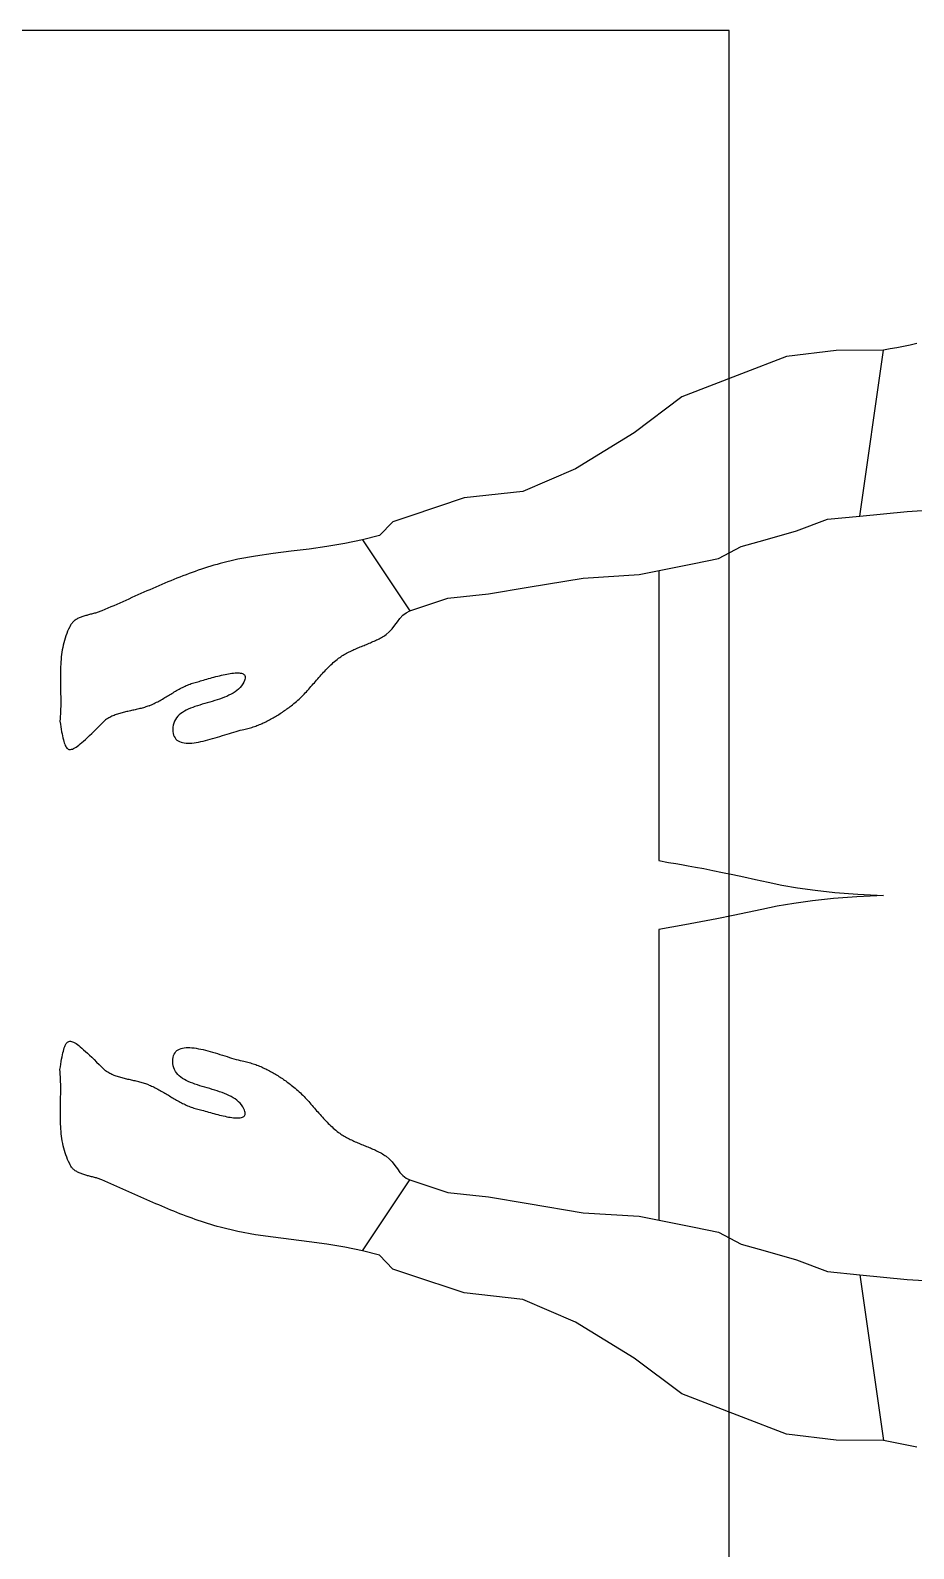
# Model space of a CAD drawing. Header units: millimetres. Extents: x -155 to 94595, y -3153 to 63413.
# Drawn here: x 82087 to 82476, y 29993 to 30662 of the extents above; entities that cross this region are included whole.
import ezdxf

# ---------------------------------------------------------------- set-up
doc = ezdxf.new("R2010")
doc.units = ezdxf.units.MM
doc.layers.add('int', color=185, linetype='Continuous')

msp = doc.modelspace()

# ---------------------------------------------------------------- linework, layer by layer
at = {"layer": 'int'}
for p, q in [((82394.865, 30661.983), (81644.865, 30661.983)), ((82394.865, 30661.983), (81644.865, 30661.983)), ((82394.865, 27761.983), (82394.865, 30661.983)), ((82394.865, 27761.983), (82394.865, 30661.983)), ((82442.146, 30520.799), (82420.155, 30518.201)), ((82463.013, 30521.019), (82442.146, 30520.799)), ((82452.562, 30447.867), (82463.013, 30521.019)), ((82465.961, 30521.552), (82463.013, 30521.019)), ((82468.908, 30522.106), (82465.961, 30521.552)), ((82471.851, 30522.681), (82468.908, 30522.106)), ((82474.792, 30523.275), (82471.851, 30522.681)), ((82477.732, 30523.886), (82474.792, 30523.275)), ((82420.155, 30518.201), (82400.311, 30510.569)), ((82400.311, 30510.569), (82374.048, 30500.468)), ((82374.048, 30500.468), (82353, 30484.632)), ((82353, 30484.632), (82327.159, 30468.768)), ((82327.159, 30468.768), (82303.818, 30458.765)), ((82278.069, 30455.888), (82254.007, 30447.867)), ((82303.818, 30458.765), (82278.069, 30455.888)), ((82254.007, 30447.867), (82246.605, 30445.4)), ((82424.572, 30441.363), (82438.246, 30446.436)), ((82438.246, 30446.436), (82452.562, 30447.867)), ((82452.562, 30447.867), (82473.376, 30449.949)), ((82473.376, 30449.949), (82494.601, 30451.311)), ((82246.605, 30445.4), (82240.693, 30439.314)), ((82410.761, 30437.417), (82424.572, 30441.363)), ((82209.623, 30433.322), (82201.715, 30432.356)), ((82217.509, 30434.399), (82209.623, 30433.322)), ((82225.346, 30435.72), (82217.509, 30434.399)), ((82233.106, 30437.417), (82225.346, 30435.72)), ((82240.693, 30439.314), (82233.106, 30437.417)), ((82233.106, 30437.417), (82254.007, 30406.066)), ((82390.226, 30429.13), (82400.168, 30434.39)), ((82400.168, 30434.39), (82410.761, 30437.417)), ((82167.626, 30426.178), (82166.244, 30425.764)), ((82169.013, 30426.579), (82167.626, 30426.178)), ((82170.404, 30426.967), (82169.013, 30426.579)), ((82178.129, 30428.807), (82170.404, 30426.967)), ((82185.941, 30430.23), (82178.129, 30428.807)), ((82193.812, 30431.369), (82185.941, 30430.23)), ((82201.715, 30432.356), (82193.812, 30431.369)), ((82355.251, 30422.135), (82379.41, 30426.967)), ((82379.41, 30426.967), (82390.226, 30429.13)), ((82149.954, 30419.929), (82148.616, 30419.385)), ((82151.294, 30420.465), (82149.954, 30419.929)), ((82152.637, 30420.994), (82151.294, 30420.465)), ((82153.983, 30421.515), (82152.637, 30420.994)), ((82155.331, 30422.027), (82153.983, 30421.515)), ((82156.683, 30422.531), (82155.331, 30422.027)), ((82158.038, 30423.025), (82156.683, 30422.531)), ((82159.396, 30423.509), (82158.038, 30423.025)), ((82160.758, 30423.983), (82159.396, 30423.509)), ((82162.124, 30424.446), (82160.758, 30423.983)), ((82163.493, 30424.897), (82162.124, 30424.446)), ((82164.867, 30425.337), (82163.493, 30424.897)), ((82166.244, 30425.764), (82164.867, 30425.337)), ((82306.258, 30416.516), (82330.556, 30420.566)), ((82330.556, 30420.566), (82355.251, 30422.135)), ((82363.865, 30423.857), (82363.865, 30295.976)), ((82134.015, 30413.082), (82132.694, 30412.493)), ((82135.337, 30413.671), (82134.015, 30413.082)), ((82136.659, 30414.258), (82135.337, 30413.671)), ((82137.982, 30414.843), (82136.659, 30414.258)), ((82139.306, 30415.425), (82137.982, 30414.843)), ((82140.631, 30416.004), (82139.306, 30415.425)), ((82141.958, 30416.579), (82140.631, 30416.004)), ((82143.286, 30417.151), (82141.958, 30416.579)), ((82144.616, 30417.717), (82143.286, 30417.151)), ((82145.947, 30418.279), (82144.616, 30417.717)), ((82147.281, 30418.835), (82145.947, 30418.279)), ((82148.616, 30419.385), (82147.281, 30418.835)), ((82270.879, 30411.69), (82288.736, 30413.596)), ((82288.736, 30413.596), (82306.258, 30416.516)), ((82118.153, 30406.066), (82117.776, 30405.911)), ((82119.479, 30406.637), (82118.153, 30406.066)), ((82120.803, 30407.212), (82119.479, 30406.637)), ((82122.126, 30407.79), (82120.803, 30407.212)), ((82123.449, 30408.372), (82122.126, 30407.79)), ((82124.771, 30408.956), (82123.449, 30408.372)), ((82126.092, 30409.543), (82124.771, 30408.956)), ((82127.413, 30410.131), (82126.092, 30409.543)), ((82128.733, 30410.721), (82127.413, 30410.131)), ((82130.053, 30411.311), (82128.733, 30410.721)), ((82131.374, 30411.902), (82130.053, 30411.311)), ((82132.694, 30412.493), (82131.374, 30411.902)), ((82252.36, 30405.274), (82254.007, 30406.066)), ((82254.007, 30406.066), (82270.879, 30411.69)), ((82104.212, 30399.394), (82104.045, 30399.012)), ((82104.398, 30399.756), (82104.212, 30399.394)), ((82104.604, 30400.099), (82104.398, 30399.756)), ((82104.828, 30400.424), (82104.604, 30400.099)), ((82105.069, 30400.731), (82104.828, 30400.424)), ((82105.327, 30401.021), (82105.069, 30400.731)), ((82105.601, 30401.295), (82105.327, 30401.021)), ((82105.89, 30401.554), (82105.601, 30401.295)), ((82106.193, 30401.799), (82105.89, 30401.554)), ((82106.51, 30402.029), (82106.193, 30401.799)), ((82106.84, 30402.247), (82106.51, 30402.029)), ((82107.181, 30402.452), (82106.84, 30402.247)), ((82107.534, 30402.645), (82107.181, 30402.452)), ((82107.898, 30402.828), (82107.534, 30402.645)), ((82108.271, 30403.001), (82107.898, 30402.828)), ((82108.653, 30403.164), (82108.271, 30403.001)), ((82109.044, 30403.319), (82108.653, 30403.164)), ((82109.441, 30403.466), (82109.044, 30403.319)), ((82109.846, 30403.606), (82109.441, 30403.466)), ((82110.256, 30403.739), (82109.846, 30403.606)), ((82110.672, 30403.867), (82110.256, 30403.739)), ((82111.092, 30403.99), (82110.672, 30403.867)), ((82111.515, 30404.109), (82111.092, 30403.99)), ((82111.942, 30404.225), (82111.515, 30404.109)), ((82112.37, 30404.338), (82111.942, 30404.225)), ((82112.8, 30404.449), (82112.37, 30404.338)), ((82113.23, 30404.559), (82112.8, 30404.449)), ((82113.66, 30404.669), (82113.23, 30404.559)), ((82114.089, 30404.779), (82113.66, 30404.669)), ((82114.516, 30404.89), (82114.089, 30404.779)), ((82114.94, 30405.003), (82114.516, 30404.89)), ((82115.362, 30405.119), (82114.94, 30405.003)), ((82115.779, 30405.238), (82115.362, 30405.119)), ((82116.191, 30405.361), (82115.779, 30405.238)), ((82116.598, 30405.489), (82116.191, 30405.361)), ((82116.998, 30405.623), (82116.598, 30405.489)), ((82117.391, 30405.763), (82116.998, 30405.623)), ((82117.776, 30405.911), (82117.391, 30405.763)), ((82246.255, 30398.182), (82247.416, 30399.709)), ((82247.416, 30399.709), (82248.54, 30401.274)), ((82248.54, 30401.274), (82249.694, 30402.785)), ((82249.694, 30402.785), (82250.945, 30404.15)), ((82250.945, 30404.15), (82252.36, 30405.274)), ((82101.684, 30393.072), (82101.408, 30392.05)), ((82101.99, 30394.086), (82101.684, 30393.072)), ((82102.33, 30395.09), (82101.99, 30394.086)), ((82102.703, 30396.085), (82102.33, 30395.09)), ((82103.113, 30397.071), (82102.703, 30396.085)), ((82103.559, 30398.047), (82103.113, 30397.071)), ((82104.045, 30399.012), (82103.559, 30398.047)), ((82237.746, 30392.507), (82238.295, 30392.754)), ((82238.295, 30392.754), (82238.84, 30393.007)), ((82238.84, 30393.007), (82239.383, 30393.265)), ((82239.383, 30393.265), (82239.921, 30393.53)), ((82239.921, 30393.53), (82240.456, 30393.802)), ((82240.456, 30393.802), (82240.986, 30394.081)), ((82240.986, 30394.081), (82241.511, 30394.369)), ((82241.511, 30394.369), (82242.031, 30394.666)), ((82242.031, 30394.666), (82242.545, 30394.972)), ((82242.545, 30394.972), (82243.054, 30395.288)), ((82243.054, 30395.288), (82243.556, 30395.616)), ((82243.556, 30395.616), (82244.991, 30396.787)), ((82244.991, 30396.787), (82246.255, 30398.182)), ((82100.441, 30386.831), (82100.319, 30385.767)), ((82100.585, 30387.888), (82100.441, 30386.831)), ((82100.752, 30388.939), (82100.585, 30387.888)), ((82100.944, 30389.983), (82100.752, 30388.939)), ((82101.162, 30391.021), (82100.944, 30389.983)), ((82101.408, 30392.05), (82101.162, 30391.021)), ((82223.632, 30385.861), (82224.13, 30386.192)), ((82224.13, 30386.192), (82224.635, 30386.511)), ((82224.635, 30386.511), (82225.146, 30386.82)), ((82225.146, 30386.82), (82225.662, 30387.12)), ((82225.662, 30387.12), (82226.184, 30387.41)), ((82226.184, 30387.41), (82226.712, 30387.692)), ((82226.712, 30387.692), (82227.243, 30387.966)), ((82227.243, 30387.966), (82227.779, 30388.233)), ((82227.779, 30388.233), (82228.319, 30388.493)), ((82228.319, 30388.493), (82228.863, 30388.747)), ((82228.863, 30388.747), (82229.409, 30388.996)), ((82229.409, 30388.996), (82229.959, 30389.24)), ((82229.959, 30389.24), (82230.511, 30389.48)), ((82230.511, 30389.48), (82231.065, 30389.717)), ((82231.065, 30389.717), (82231.621, 30389.95)), ((82231.621, 30389.95), (82232.178, 30390.181)), ((82232.178, 30390.181), (82232.736, 30390.411)), ((82232.736, 30390.411), (82233.295, 30390.64)), ((82233.295, 30390.64), (82233.854, 30390.868)), ((82233.854, 30390.868), (82234.413, 30391.096)), ((82234.413, 30391.096), (82234.972, 30391.326)), ((82234.972, 30391.326), (82235.53, 30391.556)), ((82235.53, 30391.556), (82236.087, 30391.789)), ((82236.087, 30391.789), (82236.642, 30392.025)), ((82236.642, 30392.025), (82237.195, 30392.264)), ((82237.195, 30392.264), (82237.746, 30392.507)), ((82099.958, 30379.288), (82099.945, 30378.196)), ((82099.982, 30380.378), (82099.958, 30379.288)), ((82100.019, 30381.464), (82099.982, 30380.378)), ((82100.069, 30382.547), (82100.019, 30381.464)), ((82100.135, 30383.625), (82100.069, 30382.547)), ((82100.218, 30384.699), (82100.135, 30383.625)), ((82100.319, 30385.767), (82100.218, 30384.699)), ((82215.997, 30378.991), (82216.515, 30379.547)), ((82216.515, 30379.547), (82217.038, 30380.098)), ((82217.038, 30380.098), (82217.566, 30380.642)), ((82217.566, 30380.642), (82218.101, 30381.18)), ((82218.101, 30381.18), (82218.641, 30381.71)), ((82218.641, 30381.71), (82219.189, 30382.233)), ((82219.189, 30382.233), (82219.745, 30382.746)), ((82219.745, 30382.746), (82220.308, 30383.251)), ((82220.308, 30383.251), (82220.881, 30383.746)), ((82220.881, 30383.746), (82221.462, 30384.23)), ((82221.462, 30384.23), (82222.054, 30384.704)), ((82222.054, 30384.704), (82222.656, 30385.165)), ((82222.656, 30385.165), (82223.14, 30385.52)), ((82223.14, 30385.52), (82223.632, 30385.861)), ((82099.945, 30378.196), (82099.942, 30377.101)), ((82099.942, 30377.101), (82099.946, 30376.004)), ((82099.946, 30376.004), (82099.956, 30374.905)), ((82099.956, 30374.905), (82099.971, 30373.805)), ((82099.971, 30373.805), (82099.989, 30372.704)), ((82099.989, 30372.704), (82100.008, 30371.602)), ((82153.835, 30372.359), (82154.371, 30372.624)), ((82154.371, 30372.624), (82154.91, 30372.881)), ((82154.91, 30372.881), (82155.453, 30373.129)), ((82155.453, 30373.129), (82155.999, 30373.368)), ((82155.999, 30373.368), (82156.55, 30373.596)), ((82156.55, 30373.596), (82157.105, 30373.814)), ((82157.105, 30373.814), (82157.664, 30374.02)), ((82157.664, 30374.02), (82158.229, 30374.214)), ((82158.229, 30374.214), (82158.798, 30374.394)), ((82158.798, 30374.394), (82159.373, 30374.562)), ((82159.373, 30374.562), (82159.954, 30374.715)), ((82159.954, 30374.715), (82160.498, 30374.855)), ((82160.498, 30374.855), (82161.085, 30375.012)), ((82161.085, 30375.012), (82161.709, 30375.184)), ((82161.709, 30375.184), (82162.368, 30375.368)), ((82162.368, 30375.368), (82163.059, 30375.564)), ((82163.059, 30375.564), (82163.777, 30375.77)), ((82163.777, 30375.77), (82164.52, 30375.982)), ((82164.52, 30375.982), (82165.285, 30376.199)), ((82165.285, 30376.199), (82166.067, 30376.42)), ((82166.067, 30376.42), (82166.863, 30376.642)), ((82166.863, 30376.642), (82167.67, 30376.863)), ((82167.67, 30376.863), (82168.485, 30377.081)), ((82168.485, 30377.081), (82169.304, 30377.295)), ((82169.304, 30377.295), (82170.124, 30377.502)), ((82170.124, 30377.502), (82170.941, 30377.7)), ((82170.941, 30377.7), (82171.751, 30377.887)), ((82171.751, 30377.887), (82172.553, 30378.062)), ((82172.553, 30378.062), (82173.341, 30378.223)), ((82173.341, 30378.223), (82174.113, 30378.366)), ((82174.113, 30378.366), (82174.865, 30378.492)), ((82174.865, 30378.492), (82175.594, 30378.596)), ((82175.594, 30378.596), (82176.296, 30378.678)), ((82176.296, 30378.678), (82176.968, 30378.736)), ((82176.968, 30378.736), (82177.607, 30378.767)), ((82177.607, 30378.767), (82178.209, 30378.77)), ((82178.209, 30378.77), (82178.77, 30378.742)), ((82178.77, 30378.742), (82179.288, 30378.682)), ((82179.82, 30373.067), (82179.197, 30372.327)), ((82179.288, 30378.682), (82179.759, 30378.588)), ((82179.759, 30378.588), (82180.18, 30378.457)), ((82180.374, 30373.862), (82179.82, 30373.067)), ((82180.18, 30378.457), (82180.546, 30378.288)), ((82180.855, 30374.715), (82180.374, 30373.862)), ((82180.546, 30378.288), (82180.855, 30378.078)), ((82180.855, 30378.078), (82181.103, 30377.827)), ((82181.127, 30375.318), (82180.855, 30374.715)), ((82181.103, 30377.827), (82181.288, 30377.531)), ((82181.315, 30375.865), (82181.127, 30375.318)), ((82181.288, 30377.531), (82181.404, 30377.189)), ((82181.421, 30376.358), (82181.315, 30375.865)), ((82181.404, 30377.189), (82181.45, 30376.798)), ((82181.45, 30376.798), (82181.421, 30376.358)), ((82209.946, 30372.132), (82210.451, 30372.703)), ((82210.451, 30372.703), (82210.954, 30373.276)), ((82210.954, 30373.276), (82211.455, 30373.851)), ((82211.455, 30373.851), (82211.955, 30374.427)), ((82211.955, 30374.427), (82212.456, 30375.003)), ((82212.456, 30375.003), (82212.956, 30375.579)), ((82212.956, 30375.579), (82213.457, 30376.154)), ((82213.457, 30376.154), (82213.96, 30376.727)), ((82213.96, 30376.727), (82214.465, 30377.298)), ((82214.465, 30377.298), (82214.972, 30377.866)), ((82214.972, 30377.866), (82215.483, 30378.431)), ((82215.483, 30378.431), (82215.997, 30378.991)), ((82100.008, 30371.602), (82100.028, 30370.501)), ((82100.028, 30370.501), (82100.046, 30369.4)), ((82100.046, 30369.4), (82100.061, 30368.3)), ((82100.061, 30368.3), (82100.071, 30367.201)), ((82100.071, 30367.201), (82100.075, 30366.104)), ((82100.075, 30366.104), (82100.071, 30365.009)), ((82142.321, 30365.773), (82142.853, 30366.053)), ((82142.853, 30366.053), (82143.383, 30366.339)), ((82143.383, 30366.339), (82143.911, 30366.63)), ((82143.911, 30366.63), (82144.436, 30366.927)), ((82144.436, 30366.927), (82144.96, 30367.227)), ((82144.96, 30367.227), (82145.482, 30367.532)), ((82145.482, 30367.532), (82146.002, 30367.839)), ((82146.002, 30367.839), (82146.522, 30368.149)), ((82146.522, 30368.149), (82147.041, 30368.46)), ((82147.041, 30368.46), (82147.559, 30368.772)), ((82147.559, 30368.772), (82148.077, 30369.085)), ((82148.077, 30369.085), (82148.595, 30369.398)), ((82148.595, 30369.398), (82149.113, 30369.709)), ((82149.113, 30369.709), (82149.632, 30370.019)), ((82149.632, 30370.019), (82150.151, 30370.326)), ((82150.151, 30370.326), (82150.672, 30370.631)), ((82150.672, 30370.631), (82151.194, 30370.932)), ((82151.194, 30370.932), (82151.718, 30371.228)), ((82151.718, 30371.228), (82152.244, 30371.52)), ((82152.244, 30371.52), (82152.771, 30371.806)), ((82152.771, 30371.806), (82153.302, 30372.086)), ((82153.302, 30372.086), (82153.835, 30372.359)), ((82166.896, 30366.171), (82165.787, 30365.846)), ((82167.999, 30366.504), (82166.896, 30366.171)), ((82169.094, 30366.848), (82167.999, 30366.504)), ((82170.174, 30367.206), (82169.094, 30366.848)), ((82171.236, 30367.582), (82170.174, 30367.206)), ((82172.275, 30367.98), (82171.236, 30367.582)), ((82173.285, 30368.402), (82172.275, 30367.98)), ((82174.264, 30368.852), (82173.285, 30368.402)), ((82175.205, 30369.333), (82174.264, 30368.852)), ((82176.105, 30369.849), (82175.205, 30369.333)), ((82176.959, 30370.403), (82176.105, 30369.849)), ((82177.762, 30370.998), (82176.959, 30370.403)), ((82178.51, 30371.638), (82177.762, 30370.998)), ((82179.197, 30372.327), (82178.51, 30371.638)), ((82203.53, 30365.684), (82204.103, 30366.179)), ((82204.103, 30366.179), (82204.666, 30366.684)), ((82204.666, 30366.684), (82205.222, 30367.198)), ((82205.222, 30367.198), (82205.77, 30367.72)), ((82205.77, 30367.72), (82206.31, 30368.25)), ((82206.31, 30368.25), (82206.845, 30368.788)), ((82206.845, 30368.788), (82207.373, 30369.333)), ((82207.373, 30369.333), (82207.896, 30369.883)), ((82207.896, 30369.883), (82208.414, 30370.439)), ((82208.414, 30370.439), (82208.928, 30370.999)), ((82208.928, 30370.999), (82209.439, 30371.564)), ((82209.439, 30371.564), (82209.946, 30372.132)), ((82099.882, 30359.58), (82099.799, 30358.506)), ((82099.948, 30360.658), (82099.882, 30359.58)), ((82099.998, 30361.741), (82099.948, 30360.658)), ((82100.034, 30362.827), (82099.998, 30361.741)), ((82100.058, 30363.917), (82100.034, 30362.827)), ((82100.071, 30365.009), (82100.058, 30363.917)), ((82122.159, 30359.373), (82121.692, 30359.136)), ((82122.633, 30359.597), (82122.159, 30359.373)), ((82123.113, 30359.808), (82122.633, 30359.597)), ((82123.598, 30360.009), (82123.113, 30359.808)), ((82124.088, 30360.198), (82123.598, 30360.009)), ((82124.583, 30360.378), (82124.088, 30360.198)), ((82125.083, 30360.548), (82124.583, 30360.378)), ((82125.587, 30360.71), (82125.083, 30360.548)), ((82126.095, 30360.864), (82125.587, 30360.71)), ((82126.606, 30361.011), (82126.095, 30360.864)), ((82127.121, 30361.151), (82126.606, 30361.011)), ((82127.638, 30361.286), (82127.121, 30361.151)), ((82128.158, 30361.416), (82127.638, 30361.286)), ((82128.68, 30361.541), (82128.158, 30361.416)), ((82129.204, 30361.663), (82128.68, 30361.541)), ((82129.729, 30361.782), (82129.204, 30361.663)), ((82130.256, 30361.899), (82129.729, 30361.782)), ((82130.783, 30362.015), (82130.256, 30361.899)), ((82131.311, 30362.13), (82130.783, 30362.015)), ((82131.838, 30362.245), (82131.311, 30362.13)), ((82132.366, 30362.361), (82131.838, 30362.245)), ((82132.893, 30362.478), (82132.366, 30362.361)), ((82133.419, 30362.597), (82132.893, 30362.478)), ((82133.944, 30362.72), (82133.419, 30362.597)), ((82134.468, 30362.846), (82133.944, 30362.72)), ((82134.989, 30362.977), (82134.468, 30362.846)), ((82135.509, 30363.112), (82134.989, 30362.977)), ((82136.026, 30363.254), (82135.509, 30363.112)), ((82136.539, 30363.402), (82136.026, 30363.254)), ((82137.05, 30363.557), (82136.539, 30363.402)), ((82137.557, 30363.72), (82137.05, 30363.557)), ((82138.06, 30363.892), (82137.557, 30363.72)), ((82138.559, 30364.073), (82138.06, 30363.892)), ((82139.053, 30364.265), (82138.559, 30364.073)), ((82139.053, 30364.265), (82139.608, 30364.493)), ((82139.608, 30364.493), (82140.158, 30364.731)), ((82140.158, 30364.731), (82140.704, 30364.979)), ((82140.704, 30364.979), (82141.246, 30365.236)), ((82141.246, 30365.236), (82141.785, 30365.501)), ((82141.785, 30365.501), (82142.321, 30365.773)), ((82151.716, 30359.6), (82151.156, 30358.939)), ((82152.344, 30360.214), (82151.716, 30359.6)), ((82153.036, 30360.786), (82152.344, 30360.214)), ((82153.788, 30361.318), (82153.036, 30360.786)), ((82154.595, 30361.814), (82153.788, 30361.318)), ((82155.452, 30362.277), (82154.595, 30361.814)), ((82156.355, 30362.71), (82155.452, 30362.277)), ((82157.3, 30363.118), (82156.355, 30362.71)), ((82158.281, 30363.503), (82157.3, 30363.118)), ((82159.294, 30363.868), (82158.281, 30363.503)), ((82160.334, 30364.218), (82159.294, 30363.868)), ((82161.398, 30364.555), (82160.334, 30364.218)), ((82162.479, 30364.883), (82161.398, 30364.555)), ((82163.575, 30365.206), (82162.479, 30364.883)), ((82164.679, 30365.525), (82163.575, 30365.206)), ((82165.787, 30365.846), (82164.679, 30365.525)), ((82193.701, 30358.883), (82194.226, 30359.188)), ((82194.226, 30359.188), (82194.748, 30359.499)), ((82194.748, 30359.499), (82195.267, 30359.814)), ((82195.267, 30359.814), (82195.783, 30360.134)), ((82195.783, 30360.134), (82196.296, 30360.459)), ((82196.296, 30360.459), (82196.807, 30360.788)), ((82196.807, 30360.788), (82197.314, 30361.121)), ((82197.314, 30361.121), (82197.819, 30361.458)), ((82197.819, 30361.458), (82198.321, 30361.799)), ((82198.321, 30361.799), (82198.82, 30362.143)), ((82198.82, 30362.143), (82199.317, 30362.49)), ((82199.317, 30362.49), (82199.81, 30362.84)), ((82199.81, 30362.84), (82200.301, 30363.192)), ((82200.301, 30363.192), (82200.788, 30363.548)), ((82200.788, 30363.548), (82201.273, 30363.905)), ((82201.273, 30363.905), (82201.755, 30364.265)), ((82201.755, 30364.265), (82202.357, 30364.726)), ((82202.357, 30364.726), (82202.949, 30365.2)), ((82202.949, 30365.2), (82203.53, 30365.684)), ((82099.799, 30358.506), (82099.697, 30357.438)), ((82099.697, 30357.438), (82099.906, 30356.187)), ((82099.906, 30356.187), (82100.106, 30355.002)), ((82100.106, 30355.002), (82100.298, 30353.883)), ((82100.298, 30353.883), (82100.486, 30352.83)), ((82100.486, 30352.83), (82100.671, 30351.843)), ((82113.723, 30352.039), (82114.749, 30353.044)), ((82114.749, 30353.044), (82115.833, 30354.116)), ((82115.833, 30354.116), (82116.978, 30355.255)), ((82116.978, 30355.255), (82118.186, 30356.461)), ((82118.186, 30356.461), (82119.459, 30357.733)), ((82119.89, 30358.045), (82119.459, 30357.733)), ((82120.33, 30358.341), (82119.89, 30358.045)), ((82120.777, 30358.621), (82120.33, 30358.341)), ((82121.231, 30358.885), (82120.777, 30358.621)), ((82121.692, 30359.136), (82121.231, 30358.885)), ((82149.553, 30354.824), (82149.504, 30353.814)), ((82149.504, 30353.814), (82149.545, 30352.895)), ((82149.545, 30352.895), (82149.666, 30352.063)), ((82149.7, 30355.766), (82149.553, 30354.824)), ((82149.938, 30356.646), (82149.7, 30355.766)), ((82150.263, 30357.466), (82149.938, 30356.646)), ((82150.671, 30358.229), (82150.263, 30357.466)), ((82151.156, 30358.939), (82150.671, 30358.229)), ((82175.46, 30352.382), (82176.436, 30352.674)), ((82176.436, 30352.674), (82177.385, 30352.95)), ((82177.385, 30352.95), (82178.305, 30353.205)), ((82178.305, 30353.205), (82179.192, 30353.436)), ((82179.192, 30353.436), (82180.043, 30353.64)), ((82180.043, 30353.64), (82180.855, 30353.814)), ((82180.855, 30353.814), (82181.444, 30353.938)), ((82181.444, 30353.938), (82182.031, 30354.072)), ((82182.031, 30354.072), (82182.615, 30354.216)), ((82182.615, 30354.216), (82183.196, 30354.37)), ((82183.196, 30354.37), (82183.774, 30354.533)), ((82183.774, 30354.533), (82184.35, 30354.707)), ((82184.35, 30354.707), (82184.923, 30354.889)), ((82184.923, 30354.889), (82185.492, 30355.08)), ((82185.492, 30355.08), (82186.06, 30355.281)), ((82186.06, 30355.281), (82186.624, 30355.49)), ((82186.624, 30355.49), (82187.185, 30355.707)), ((82187.185, 30355.707), (82187.744, 30355.932)), ((82187.744, 30355.932), (82188.299, 30356.165)), ((82188.299, 30356.165), (82188.852, 30356.406)), ((82188.852, 30356.406), (82189.403, 30356.655)), ((82189.403, 30356.655), (82189.95, 30356.91)), ((82189.95, 30356.91), (82190.494, 30357.173)), ((82190.494, 30357.173), (82191.036, 30357.442)), ((82191.036, 30357.442), (82191.575, 30357.718)), ((82191.575, 30357.718), (82192.111, 30358)), ((82192.111, 30358), (82192.644, 30358.289)), ((82192.644, 30358.289), (82193.174, 30358.583)), ((82193.174, 30358.583), (82193.701, 30358.883)), ((82100.671, 30351.843), (82100.855, 30350.922)), ((82100.855, 30350.922), (82101.04, 30350.067)), ((82101.04, 30350.067), (82101.228, 30349.278)), ((82101.228, 30349.278), (82101.421, 30348.555)), ((82101.421, 30348.555), (82101.621, 30347.898)), ((82101.621, 30347.898), (82101.83, 30347.308)), ((82101.83, 30347.308), (82102.05, 30346.783)), ((82102.05, 30346.783), (82102.283, 30346.325)), ((82102.283, 30346.325), (82102.531, 30345.932)), ((82102.531, 30345.932), (82102.796, 30345.606)), ((82106.277, 30345.658), (82106.822, 30345.997)), ((82106.822, 30345.997), (82107.406, 30346.401)), ((82107.406, 30346.401), (82108.031, 30346.872)), ((82108.031, 30346.872), (82108.699, 30347.41)), ((82108.699, 30347.41), (82109.413, 30348.015)), ((82109.413, 30348.015), (82110.173, 30348.686)), ((82110.173, 30348.686), (82110.982, 30349.424)), ((82110.982, 30349.424), (82111.842, 30350.229)), ((82111.842, 30350.229), (82112.755, 30351.1)), ((82112.755, 30351.1), (82113.723, 30352.039)), ((82149.666, 30352.063), (82149.863, 30351.315)), ((82149.863, 30351.315), (82150.134, 30350.649)), ((82150.134, 30350.649), (82150.476, 30350.06)), ((82150.476, 30350.06), (82150.884, 30349.547)), ((82150.884, 30349.547), (82151.356, 30349.105)), ((82151.356, 30349.105), (82151.888, 30348.732)), ((82151.888, 30348.732), (82152.478, 30348.425)), ((82152.478, 30348.425), (82153.122, 30348.179)), ((82153.122, 30348.179), (82153.817, 30347.993)), ((82153.817, 30347.993), (82154.56, 30347.862)), ((82154.56, 30347.862), (82155.347, 30347.784)), ((82155.347, 30347.784), (82156.175, 30347.756)), ((82156.175, 30347.756), (82157.042, 30347.773)), ((82157.042, 30347.773), (82157.943, 30347.834)), ((82157.943, 30347.834), (82158.875, 30347.935)), ((82158.875, 30347.935), (82159.836, 30348.073)), ((82159.836, 30348.073), (82160.822, 30348.244)), ((82160.822, 30348.244), (82161.83, 30348.445)), ((82161.83, 30348.445), (82162.857, 30348.674)), ((82162.857, 30348.674), (82163.899, 30348.927)), ((82163.899, 30348.927), (82164.953, 30349.2)), ((82164.953, 30349.2), (82166.017, 30349.491)), ((82166.017, 30349.491), (82167.086, 30349.797)), ((82167.086, 30349.797), (82168.157, 30350.114)), ((82168.157, 30350.114), (82169.228, 30350.439)), ((82169.228, 30350.439), (82170.295, 30350.769)), ((82170.295, 30350.769), (82171.355, 30351.101)), ((82171.355, 30351.101), (82172.405, 30351.431)), ((82172.405, 30351.431), (82173.441, 30351.757)), ((82173.441, 30351.757), (82174.46, 30352.075)), ((82174.46, 30352.075), (82175.46, 30352.382)), ((82102.796, 30345.606), (82103.08, 30345.347)), ((82103.08, 30345.347), (82103.385, 30345.153)), ((82103.385, 30345.153), (82103.713, 30345.026)), ((82103.713, 30345.026), (82104.066, 30344.965)), ((82104.066, 30344.965), (82104.446, 30344.971)), ((82104.446, 30344.971), (82104.855, 30345.043)), ((82104.855, 30345.043), (82105.295, 30345.182)), ((82105.295, 30345.182), (82105.769, 30345.387)), ((82105.769, 30345.387), (82106.277, 30345.658)), ((82363.865, 30295.976), (82368.183, 30295.225)), ((82368.183, 30295.225), (82371.423, 30294.661)), ((82371.423, 30294.661), (82373.91, 30294.227)), ((82373.91, 30294.227), (82376.804, 30293.715)), ((82376.804, 30293.715), (82380.081, 30293.121)), ((82380.081, 30293.121), (82383.718, 30292.442)), ((82383.718, 30292.442), (82387.693, 30291.674)), ((82387.693, 30291.674), (82391.982, 30290.814)), ((82391.982, 30290.814), (82396.563, 30289.858)), ((82396.563, 30289.858), (82401.412, 30288.802)), ((82401.412, 30288.802), (82406.537, 30287.652)), ((82406.537, 30287.652), (82412.07, 30286.445)), ((82412.07, 30286.445), (82418.176, 30285.23)), ((82418.176, 30285.23), (82425.018, 30284.052)), ((82425.018, 30284.052), (82432.759, 30282.96)), ((82440.842, 30279.275), (82431.658, 30278.267)), ((82432.759, 30282.96), (82441.563, 30282)), ((82451.227, 30280.088), (82440.842, 30279.275)), ((82441.563, 30282), (82451.593, 30281.218)), ((82463.013, 30280.662), (82451.227, 30280.088)), ((82451.593, 30281.218), (82463.013, 30280.662)), ((82402.913, 30273.132), (82396.719, 30271.788)), ((82409.302, 30274.495), (82402.913, 30273.132)), ((82416.089, 30275.834), (82409.302, 30274.495)), ((82423.474, 30277.105), (82416.089, 30275.834)), ((82431.658, 30278.267), (82423.474, 30277.105)), ((82375.269, 30267.674), (82363.865, 30265.642)), ((82363.865, 30265.642), (82363.865, 30137.467)), ((82389.415, 30270.298), (82375.269, 30267.674)), ((82396.719, 30271.788), (82389.415, 30270.298)), ((82101.04, 30211.258), (82101.228, 30212.047)), ((82101.228, 30212.047), (82101.421, 30212.77)), ((82101.421, 30212.77), (82101.621, 30213.426)), ((82101.621, 30213.426), (82101.83, 30214.017)), ((82101.83, 30214.017), (82102.05, 30214.542)), ((82102.05, 30214.542), (82102.283, 30215)), ((82102.283, 30215), (82102.531, 30215.392)), ((82102.531, 30215.392), (82102.796, 30215.718)), ((82102.796, 30215.718), (82103.08, 30215.978)), ((82103.08, 30215.978), (82103.385, 30216.171)), ((82103.385, 30216.171), (82103.713, 30216.299)), ((82103.713, 30216.299), (82104.066, 30216.359)), ((82104.066, 30216.359), (82104.446, 30216.354)), ((82104.446, 30216.354), (82104.855, 30216.281)), ((82104.855, 30216.281), (82105.295, 30216.143)), ((82105.295, 30216.143), (82105.769, 30215.938)), ((82105.769, 30215.938), (82106.277, 30215.666)), ((82106.277, 30215.666), (82106.822, 30215.328)), ((82106.822, 30215.328), (82107.406, 30214.924)), ((82107.406, 30214.924), (82108.031, 30214.452)), ((82108.031, 30214.452), (82108.699, 30213.914)), ((82108.699, 30213.914), (82109.413, 30213.31)), ((82109.413, 30213.31), (82110.173, 30212.639)), ((82110.173, 30212.639), (82110.982, 30211.901)), ((82150.884, 30211.778), (82151.356, 30212.219)), ((82151.356, 30212.219), (82151.888, 30212.592)), ((82151.888, 30212.592), (82152.478, 30212.9)), ((82152.478, 30212.9), (82153.122, 30213.146)), ((82153.122, 30213.146), (82153.817, 30213.332)), ((82153.817, 30213.332), (82154.56, 30213.463)), ((82154.56, 30213.463), (82155.347, 30213.541)), ((82155.347, 30213.541), (82156.175, 30213.569)), ((82156.175, 30213.569), (82157.042, 30213.551)), ((82157.042, 30213.551), (82157.943, 30213.491)), ((82157.943, 30213.491), (82158.875, 30213.39)), ((82158.875, 30213.39), (82159.836, 30213.252)), ((82159.836, 30213.252), (82160.822, 30213.081)), ((82160.822, 30213.081), (82161.83, 30212.88)), ((82161.83, 30212.88), (82162.857, 30212.651)), ((82162.857, 30212.651), (82163.899, 30212.398)), ((82163.899, 30212.398), (82164.953, 30212.125)), ((82164.953, 30212.125), (82166.017, 30211.833)), ((82099.906, 30205.138), (82100.106, 30206.323)), ((82100.106, 30206.323), (82100.298, 30207.441)), ((82100.298, 30207.441), (82100.486, 30208.494)), ((82100.486, 30208.494), (82100.671, 30209.481)), ((82100.671, 30209.481), (82100.855, 30210.403)), ((82100.855, 30210.403), (82101.04, 30211.258)), ((82110.982, 30211.901), (82111.842, 30211.096)), ((82111.842, 30211.096), (82112.755, 30210.224)), ((82112.755, 30210.224), (82113.723, 30209.286)), ((82113.723, 30209.286), (82114.749, 30208.281)), ((82114.749, 30208.281), (82115.833, 30207.209)), ((82115.833, 30207.209), (82116.978, 30206.07)), ((82116.978, 30206.07), (82118.186, 30204.864)), ((82149.504, 30207.51), (82149.545, 30208.43)), ((82149.553, 30206.501), (82149.504, 30207.51)), ((82149.545, 30208.43), (82149.666, 30209.262)), ((82149.7, 30205.558), (82149.553, 30206.501)), ((82149.666, 30209.262), (82149.863, 30210.01)), ((82149.938, 30204.679), (82149.7, 30205.558)), ((82149.863, 30210.01), (82150.134, 30210.676)), ((82150.134, 30210.676), (82150.476, 30211.264)), ((82150.476, 30211.264), (82150.884, 30211.778)), ((82166.017, 30211.833), (82167.086, 30211.528)), ((82167.086, 30211.528), (82168.157, 30211.211)), ((82168.157, 30211.211), (82169.228, 30210.886)), ((82169.228, 30210.886), (82170.295, 30210.556)), ((82170.295, 30210.556), (82171.355, 30210.224)), ((82171.355, 30210.224), (82172.405, 30209.894)), ((82172.405, 30209.894), (82173.441, 30209.568)), ((82173.441, 30209.568), (82174.46, 30209.25)), ((82174.46, 30209.25), (82175.46, 30208.943)), ((82175.46, 30208.943), (82176.436, 30208.65)), ((82176.436, 30208.65), (82177.385, 30208.375)), ((82177.385, 30208.375), (82178.305, 30208.12)), ((82178.305, 30208.12), (82179.192, 30207.889)), ((82179.192, 30207.889), (82180.043, 30207.685)), ((82180.043, 30207.685), (82180.855, 30207.51)), ((82180.855, 30207.51), (82181.444, 30207.387)), ((82181.444, 30207.387), (82182.031, 30207.253)), ((82182.031, 30207.253), (82182.615, 30207.109)), ((82182.615, 30207.109), (82183.196, 30206.955)), ((82183.196, 30206.955), (82183.774, 30206.791)), ((82183.774, 30206.791), (82184.35, 30206.618)), ((82184.35, 30206.618), (82184.923, 30206.436)), ((82184.923, 30206.436), (82185.492, 30206.244)), ((82185.492, 30206.244), (82186.06, 30206.044)), ((82186.06, 30206.044), (82186.624, 30205.835)), ((82186.624, 30205.835), (82187.185, 30205.618)), ((82187.185, 30205.618), (82187.744, 30205.393)), ((82187.744, 30205.393), (82188.299, 30205.159)), ((82099.697, 30203.887), (82099.906, 30205.138)), ((82099.799, 30202.819), (82099.697, 30203.887)), ((82099.882, 30201.745), (82099.799, 30202.819)), ((82099.948, 30200.667), (82099.882, 30201.745)), ((82099.998, 30199.584), (82099.948, 30200.667)), ((82100.034, 30198.498), (82099.998, 30199.584)), ((82118.186, 30204.864), (82119.459, 30203.591)), ((82119.89, 30203.279), (82119.459, 30203.591)), ((82120.33, 30202.984), (82119.89, 30203.279)), ((82120.777, 30202.704), (82120.33, 30202.984)), ((82121.231, 30202.439), (82120.777, 30202.704)), ((82121.692, 30202.189), (82121.231, 30202.439)), ((82122.159, 30201.952), (82121.692, 30202.189)), ((82122.633, 30201.728), (82122.159, 30201.952)), ((82123.113, 30201.516), (82122.633, 30201.728)), ((82123.598, 30201.316), (82123.113, 30201.516)), ((82124.088, 30201.126), (82123.598, 30201.316)), ((82124.583, 30200.947), (82124.088, 30201.126)), ((82125.083, 30200.776), (82124.583, 30200.947)), ((82125.587, 30200.615), (82125.083, 30200.776)), ((82126.095, 30200.461), (82125.587, 30200.615)), ((82126.606, 30200.314), (82126.095, 30200.461)), ((82127.121, 30200.174), (82126.606, 30200.314)), ((82127.638, 30200.039), (82127.121, 30200.174)), ((82128.158, 30199.909), (82127.638, 30200.039)), ((82128.68, 30199.784), (82128.158, 30199.909)), ((82129.204, 30199.662), (82128.68, 30199.784)), ((82129.729, 30199.543), (82129.204, 30199.662)), ((82130.256, 30199.426), (82129.729, 30199.543)), ((82130.783, 30199.31), (82130.256, 30199.426)), ((82131.311, 30199.195), (82130.783, 30199.31)), ((82131.838, 30199.08), (82131.311, 30199.195)), ((82132.366, 30198.964), (82131.838, 30199.08)), ((82132.893, 30198.847), (82132.366, 30198.964)), ((82133.419, 30198.727), (82132.893, 30198.847)), ((82133.944, 30198.605), (82133.419, 30198.727)), ((82134.468, 30198.479), (82133.944, 30198.605)), ((82150.263, 30203.859), (82149.938, 30204.679)), ((82150.671, 30203.096), (82150.263, 30203.859)), ((82151.156, 30202.385), (82150.671, 30203.096)), ((82151.716, 30201.725), (82151.156, 30202.385)), ((82152.344, 30201.11), (82151.716, 30201.725)), ((82153.036, 30200.539), (82152.344, 30201.11)), ((82153.788, 30200.007), (82153.036, 30200.539)), ((82154.595, 30199.511), (82153.788, 30200.007)), ((82155.452, 30199.048), (82154.595, 30199.511)), ((82156.355, 30198.614), (82155.452, 30199.048)), ((82157.3, 30198.207), (82156.355, 30198.614)), ((82188.299, 30205.159), (82188.852, 30204.918)), ((82188.852, 30204.918), (82189.403, 30204.67)), ((82189.403, 30204.67), (82189.95, 30204.414)), ((82189.95, 30204.414), (82190.494, 30204.152)), ((82190.494, 30204.152), (82191.036, 30203.882)), ((82191.036, 30203.882), (82191.575, 30203.607)), ((82191.575, 30203.607), (82192.111, 30203.324)), ((82192.111, 30203.324), (82192.644, 30203.036)), ((82192.644, 30203.036), (82193.174, 30202.742)), ((82193.174, 30202.742), (82193.701, 30202.442)), ((82193.701, 30202.442), (82194.226, 30202.137)), ((82194.226, 30202.137), (82194.748, 30201.826)), ((82194.748, 30201.826), (82195.267, 30201.511)), ((82195.267, 30201.511), (82195.783, 30201.19)), ((82195.783, 30201.19), (82196.296, 30200.866)), ((82196.296, 30200.866), (82196.807, 30200.537)), ((82196.807, 30200.537), (82197.314, 30200.204)), ((82197.314, 30200.204), (82197.819, 30199.867)), ((82197.819, 30199.867), (82198.321, 30199.526)), ((82198.321, 30199.526), (82198.82, 30199.182)), ((82198.82, 30199.182), (82199.317, 30198.835)), ((82199.317, 30198.835), (82199.81, 30198.485)), ((82100.028, 30190.824), (82100.046, 30191.924)), ((82100.058, 30197.408), (82100.034, 30198.498)), ((82100.046, 30191.924), (82100.061, 30193.025)), ((82100.071, 30196.316), (82100.058, 30197.408)), ((82100.061, 30193.025), (82100.071, 30194.123)), ((82100.075, 30195.221), (82100.071, 30196.316)), ((82100.071, 30194.123), (82100.075, 30195.221)), ((82134.989, 30198.348), (82134.468, 30198.479)), ((82135.509, 30198.212), (82134.989, 30198.348)), ((82136.026, 30198.071), (82135.509, 30198.212)), ((82136.539, 30197.923), (82136.026, 30198.071)), ((82137.05, 30197.768), (82136.539, 30197.923)), ((82137.557, 30197.605), (82137.05, 30197.768)), ((82138.06, 30197.433), (82137.557, 30197.605)), ((82138.559, 30197.251), (82138.06, 30197.433)), ((82139.053, 30197.06), (82138.559, 30197.251)), ((82139.053, 30197.06), (82139.608, 30196.832)), ((82139.608, 30196.832), (82140.158, 30196.594)), ((82140.158, 30196.594), (82140.704, 30196.346)), ((82140.704, 30196.346), (82141.246, 30196.089)), ((82141.246, 30196.089), (82141.785, 30195.824)), ((82141.785, 30195.824), (82142.321, 30195.552)), ((82142.321, 30195.552), (82142.853, 30195.272)), ((82142.853, 30195.272), (82143.383, 30194.986)), ((82143.383, 30194.986), (82143.911, 30194.695)), ((82143.911, 30194.695), (82144.436, 30194.398)), ((82144.436, 30194.398), (82144.96, 30194.097)), ((82144.96, 30194.097), (82145.482, 30193.793)), ((82145.482, 30193.793), (82146.002, 30193.486)), ((82146.002, 30193.486), (82146.522, 30193.176)), ((82146.522, 30193.176), (82147.041, 30192.865)), ((82147.041, 30192.865), (82147.559, 30192.552)), ((82147.559, 30192.552), (82148.077, 30192.24)), ((82148.077, 30192.24), (82148.595, 30191.927)), ((82148.595, 30191.927), (82149.113, 30191.616)), ((82158.281, 30197.822), (82157.3, 30198.207)), ((82159.294, 30197.456), (82158.281, 30197.822)), ((82160.334, 30197.107), (82159.294, 30197.456)), ((82161.398, 30196.769), (82160.334, 30197.107)), ((82162.479, 30196.441), (82161.398, 30196.769)), ((82163.575, 30196.119), (82162.479, 30196.441)), ((82164.679, 30195.799), (82163.575, 30196.119)), ((82165.787, 30195.479), (82164.679, 30195.799)), ((82166.896, 30195.153), (82165.787, 30195.479)), ((82167.999, 30194.821), (82166.896, 30195.153)), ((82169.094, 30194.477), (82167.999, 30194.821)), ((82170.174, 30194.118), (82169.094, 30194.477)), ((82171.236, 30193.742), (82170.174, 30194.118)), ((82172.275, 30193.345), (82171.236, 30193.742)), ((82173.285, 30192.923), (82172.275, 30193.345)), ((82174.264, 30192.473), (82173.285, 30192.923)), ((82175.205, 30191.992), (82174.264, 30192.473)), ((82176.105, 30191.476), (82175.205, 30191.992)), ((82199.81, 30198.485), (82200.301, 30198.132)), ((82200.301, 30198.132), (82200.788, 30197.777)), ((82200.788, 30197.777), (82201.273, 30197.419)), ((82201.273, 30197.419), (82201.755, 30197.06)), ((82201.755, 30197.06), (82202.357, 30196.598)), ((82202.357, 30196.598), (82202.949, 30196.125)), ((82202.949, 30196.125), (82203.53, 30195.641)), ((82203.53, 30195.641), (82204.103, 30195.146)), ((82204.103, 30195.146), (82204.666, 30194.641)), ((82204.666, 30194.641), (82205.222, 30194.127)), ((82205.222, 30194.127), (82205.77, 30193.605)), ((82205.77, 30193.605), (82206.31, 30193.074)), ((82206.31, 30193.074), (82206.845, 30192.537)), ((82206.845, 30192.537), (82207.373, 30191.992)), ((82207.373, 30191.992), (82207.896, 30191.442)), ((82099.942, 30184.224), (82099.946, 30185.321)), ((82099.946, 30185.321), (82099.956, 30186.42)), ((82099.956, 30186.42), (82099.971, 30187.52)), ((82099.971, 30187.52), (82099.989, 30188.621)), ((82099.989, 30188.621), (82100.008, 30189.722)), ((82100.008, 30189.722), (82100.028, 30190.824)), ((82149.113, 30191.616), (82149.632, 30191.306)), ((82149.632, 30191.306), (82150.151, 30190.999)), ((82150.151, 30190.999), (82150.672, 30190.694)), ((82150.672, 30190.694), (82151.194, 30190.393)), ((82151.194, 30190.393), (82151.718, 30190.096)), ((82151.718, 30190.096), (82152.244, 30189.805)), ((82152.244, 30189.805), (82152.771, 30189.519)), ((82152.771, 30189.519), (82153.302, 30189.239)), ((82153.302, 30189.239), (82153.835, 30188.966)), ((82153.835, 30188.966), (82154.371, 30188.701)), ((82154.371, 30188.701), (82154.91, 30188.444)), ((82154.91, 30188.444), (82155.453, 30188.195)), ((82155.453, 30188.195), (82155.999, 30187.957)), ((82155.999, 30187.957), (82156.55, 30187.728)), ((82156.55, 30187.728), (82157.105, 30187.511)), ((82157.105, 30187.511), (82157.664, 30187.305)), ((82157.664, 30187.305), (82158.229, 30187.111)), ((82158.229, 30187.111), (82158.798, 30186.93)), ((82158.798, 30186.93), (82159.373, 30186.763)), ((82159.373, 30186.763), (82159.954, 30186.61)), ((82159.954, 30186.61), (82160.498, 30186.47)), ((82160.498, 30186.47), (82161.085, 30186.313)), ((82161.085, 30186.313), (82161.709, 30186.141)), ((82161.709, 30186.141), (82162.368, 30185.956)), ((82162.368, 30185.956), (82163.059, 30185.76)), ((82163.059, 30185.76), (82163.777, 30185.555)), ((82163.777, 30185.555), (82164.52, 30185.343)), ((82164.52, 30185.343), (82165.285, 30185.125)), ((82176.959, 30190.922), (82176.105, 30191.476)), ((82177.762, 30190.327), (82176.959, 30190.922)), ((82178.51, 30189.686), (82177.762, 30190.327)), ((82179.197, 30188.998), (82178.51, 30189.686)), ((82179.82, 30188.258), (82179.197, 30188.998)), ((82180.374, 30187.463), (82179.82, 30188.258)), ((82180.855, 30186.61), (82180.374, 30187.463)), ((82181.127, 30186.007), (82180.855, 30186.61)), ((82181.315, 30185.46), (82181.127, 30186.007)), ((82181.421, 30184.967), (82181.315, 30185.46)), ((82207.896, 30191.442), (82208.414, 30190.886)), ((82208.414, 30190.886), (82208.928, 30190.325)), ((82208.928, 30190.325), (82209.439, 30189.761)), ((82209.439, 30189.761), (82209.946, 30189.193)), ((82209.946, 30189.193), (82210.451, 30188.622)), ((82210.451, 30188.622), (82210.954, 30188.048)), ((82210.954, 30188.048), (82211.455, 30187.473)), ((82211.455, 30187.473), (82211.955, 30186.898)), ((82211.955, 30186.898), (82212.456, 30186.322)), ((82212.456, 30186.322), (82212.956, 30185.746)), ((82212.956, 30185.746), (82213.457, 30185.171)), ((82213.457, 30185.171), (82213.96, 30184.598)), ((82099.945, 30183.129), (82099.942, 30184.224)), ((82099.958, 30182.036), (82099.945, 30183.129)), ((82099.982, 30180.947), (82099.958, 30182.036)), ((82100.019, 30179.86), (82099.982, 30180.947)), ((82100.069, 30178.778), (82100.019, 30179.86)), ((82100.135, 30177.7), (82100.069, 30178.778)), ((82165.285, 30185.125), (82166.067, 30184.905)), ((82166.067, 30184.905), (82166.863, 30184.683)), ((82166.863, 30184.683), (82167.67, 30184.462)), ((82167.67, 30184.462), (82168.485, 30184.244)), ((82168.485, 30184.244), (82169.304, 30184.03)), ((82169.304, 30184.03), (82170.124, 30183.823)), ((82170.124, 30183.823), (82170.941, 30183.625)), ((82170.941, 30183.625), (82171.751, 30183.437)), ((82171.751, 30183.437), (82172.553, 30183.262)), ((82172.553, 30183.262), (82173.341, 30183.102)), ((82173.341, 30183.102), (82174.113, 30182.958)), ((82174.113, 30182.958), (82174.865, 30182.833)), ((82174.865, 30182.833), (82175.594, 30182.728)), ((82175.594, 30182.728), (82176.296, 30182.646)), ((82176.296, 30182.646), (82176.968, 30182.589)), ((82176.968, 30182.589), (82177.607, 30182.558)), ((82177.607, 30182.558), (82178.209, 30182.555)), ((82178.209, 30182.555), (82178.77, 30182.582)), ((82178.77, 30182.582), (82179.288, 30182.643)), ((82179.288, 30182.643), (82179.759, 30182.737)), ((82179.759, 30182.737), (82180.18, 30182.868)), ((82180.18, 30182.868), (82180.546, 30183.037)), ((82180.546, 30183.037), (82180.855, 30183.246)), ((82180.855, 30183.246), (82181.103, 30183.498)), ((82181.103, 30183.498), (82181.288, 30183.794)), ((82181.288, 30183.794), (82181.404, 30184.136)), ((82181.404, 30184.136), (82181.45, 30184.526)), ((82181.45, 30184.526), (82181.421, 30184.967)), ((82213.96, 30184.598), (82214.465, 30184.027)), ((82214.465, 30184.027), (82214.972, 30183.459)), ((82214.972, 30183.459), (82215.483, 30182.894)), ((82215.483, 30182.894), (82215.997, 30182.333)), ((82215.997, 30182.333), (82216.515, 30181.778)), ((82216.515, 30181.778), (82217.038, 30181.227)), ((82217.038, 30181.227), (82217.566, 30180.683)), ((82217.566, 30180.683), (82218.101, 30180.145)), ((82218.101, 30180.145), (82218.641, 30179.615)), ((82218.641, 30179.615), (82219.189, 30179.092)), ((82219.189, 30179.092), (82219.745, 30178.578)), ((82219.745, 30178.578), (82220.308, 30178.074)), ((82100.218, 30176.626), (82100.135, 30177.7)), ((82100.319, 30175.557), (82100.218, 30176.626)), ((82100.441, 30174.494), (82100.319, 30175.557)), ((82100.585, 30173.437), (82100.441, 30174.494)), ((82100.752, 30172.386), (82100.585, 30173.437)), ((82100.944, 30171.341), (82100.752, 30172.386)), ((82220.308, 30178.074), (82220.881, 30177.579)), ((82220.881, 30177.579), (82221.462, 30177.094)), ((82221.462, 30177.094), (82222.054, 30176.621)), ((82222.054, 30176.621), (82222.656, 30176.159)), ((82222.656, 30176.159), (82223.14, 30175.805)), ((82223.14, 30175.805), (82223.632, 30175.463)), ((82223.632, 30175.463), (82224.13, 30175.133)), ((82224.13, 30175.133), (82224.635, 30174.813)), ((82224.635, 30174.813), (82225.146, 30174.504)), ((82225.146, 30174.504), (82225.662, 30174.205)), ((82225.662, 30174.205), (82226.184, 30173.915)), ((82226.184, 30173.915), (82226.712, 30173.633)), ((82226.712, 30173.633), (82227.243, 30173.359)), ((82227.243, 30173.359), (82227.779, 30173.092)), ((82227.779, 30173.092), (82228.319, 30172.832)), ((82228.319, 30172.832), (82228.863, 30172.578)), ((82228.863, 30172.578), (82229.409, 30172.329)), ((82229.409, 30172.329), (82229.959, 30172.085)), ((82229.959, 30172.085), (82230.511, 30171.845)), ((82230.511, 30171.845), (82231.065, 30171.608)), ((82101.162, 30170.304), (82100.944, 30171.341)), ((82101.408, 30169.274), (82101.162, 30170.304)), ((82101.684, 30168.253), (82101.408, 30169.274)), ((82101.99, 30167.239), (82101.684, 30168.253)), ((82102.33, 30166.235), (82101.99, 30167.239)), ((82102.703, 30165.239), (82102.33, 30166.235)), ((82103.113, 30164.254), (82102.703, 30165.239)), ((82231.065, 30171.608), (82231.621, 30171.375)), ((82231.621, 30171.375), (82232.178, 30171.143)), ((82232.178, 30171.143), (82232.736, 30170.914)), ((82232.736, 30170.914), (82233.295, 30170.685)), ((82233.295, 30170.685), (82233.854, 30170.457)), ((82233.854, 30170.457), (82234.413, 30170.228)), ((82234.413, 30170.228), (82234.972, 30169.999)), ((82234.972, 30169.999), (82235.53, 30169.768)), ((82235.53, 30169.768), (82236.087, 30169.535)), ((82236.087, 30169.535), (82236.642, 30169.3)), ((82236.642, 30169.3), (82237.195, 30169.061)), ((82237.195, 30169.061), (82237.746, 30168.818)), ((82237.746, 30168.818), (82238.295, 30168.571)), ((82238.295, 30168.571), (82238.84, 30168.318)), ((82238.84, 30168.318), (82239.383, 30168.06)), ((82239.383, 30168.06), (82239.921, 30167.795)), ((82239.921, 30167.795), (82240.456, 30167.523)), ((82240.456, 30167.523), (82240.986, 30167.244)), ((82240.986, 30167.244), (82241.511, 30166.956)), ((82241.511, 30166.956), (82242.031, 30166.659)), ((82242.031, 30166.659), (82242.545, 30166.353)), ((82242.545, 30166.353), (82243.054, 30166.036)), ((82243.054, 30166.036), (82243.556, 30165.709)), ((82243.556, 30165.709), (82244.991, 30164.538)), ((82103.559, 30163.278), (82103.113, 30164.254)), ((82104.045, 30162.313), (82103.559, 30163.278)), ((82104.212, 30161.931), (82104.045, 30162.313)), ((82104.398, 30161.569), (82104.212, 30161.931)), ((82104.604, 30161.226), (82104.398, 30161.569)), ((82104.828, 30160.901), (82104.604, 30161.226)), ((82105.069, 30160.594), (82104.828, 30160.901)), ((82105.327, 30160.304), (82105.069, 30160.594)), ((82105.601, 30160.029), (82105.327, 30160.304)), ((82105.89, 30159.77), (82105.601, 30160.029)), ((82106.193, 30159.526), (82105.89, 30159.77)), ((82106.51, 30159.296), (82106.193, 30159.526)), ((82106.84, 30159.078), (82106.51, 30159.296)), ((82107.181, 30158.873), (82106.84, 30159.078)), ((82107.534, 30158.679), (82107.181, 30158.873)), ((82107.898, 30158.497), (82107.534, 30158.679)), ((82108.271, 30158.324), (82107.898, 30158.497)), ((82244.991, 30164.538), (82246.255, 30163.143)), ((82246.255, 30163.143), (82247.416, 30161.616)), ((82247.416, 30161.616), (82248.54, 30160.051)), ((82248.54, 30160.051), (82249.694, 30158.539)), ((82249.694, 30158.539), (82250.945, 30157.175)), ((82108.653, 30158.161), (82108.271, 30158.324)), ((82109.044, 30158.006), (82108.653, 30158.161)), ((82109.441, 30157.859), (82109.044, 30158.006)), ((82109.846, 30157.719), (82109.441, 30157.859)), ((82110.256, 30157.586), (82109.846, 30157.719)), ((82110.672, 30157.458), (82110.256, 30157.586)), ((82111.092, 30157.335), (82110.672, 30157.458)), ((82111.515, 30157.216), (82111.092, 30157.335)), ((82111.942, 30157.1), (82111.515, 30157.216)), ((82112.37, 30156.987), (82111.942, 30157.1)), ((82112.8, 30156.876), (82112.37, 30156.987)), ((82113.23, 30156.766), (82112.8, 30156.876)), ((82113.66, 30156.656), (82113.23, 30156.766)), ((82114.089, 30156.546), (82113.66, 30156.656)), ((82114.516, 30156.435), (82114.089, 30156.546)), ((82114.94, 30156.322), (82114.516, 30156.435)), ((82115.362, 30156.206), (82114.94, 30156.322)), ((82115.779, 30156.087), (82115.362, 30156.206)), ((82116.191, 30155.963), (82115.779, 30156.087)), ((82116.598, 30155.835), (82116.191, 30155.963)), ((82116.998, 30155.701), (82116.598, 30155.835)), ((82117.391, 30155.561), (82116.998, 30155.701)), ((82117.776, 30155.414), (82117.391, 30155.561)), ((82118.153, 30155.259), (82117.776, 30155.414)), ((82119.479, 30154.688), (82118.153, 30155.259)), ((82120.803, 30154.113), (82119.479, 30154.688)), ((82122.126, 30153.535), (82120.803, 30154.113)), ((82123.449, 30152.953), (82122.126, 30153.535)), ((82124.771, 30152.368), (82123.449, 30152.953)), ((82126.092, 30151.782), (82124.771, 30152.368)), ((82127.413, 30151.193), (82126.092, 30151.782)), ((82233.106, 30123.908), (82254.007, 30155.259)), ((82250.945, 30157.175), (82252.36, 30156.051)), ((82252.36, 30156.051), (82254.007, 30155.259)), ((82254.007, 30155.259), (82270.879, 30149.635)), ((82128.733, 30150.604), (82127.413, 30151.193)), ((82130.053, 30150.013), (82128.733, 30150.604)), ((82131.374, 30149.423), (82130.053, 30150.013)), ((82132.694, 30148.832), (82131.374, 30149.423)), ((82134.015, 30148.242), (82132.694, 30148.832)), ((82135.337, 30147.654), (82134.015, 30148.242)), ((82136.659, 30147.067), (82135.337, 30147.654)), ((82137.982, 30146.482), (82136.659, 30147.067)), ((82139.306, 30145.9), (82137.982, 30146.482)), ((82140.631, 30145.321), (82139.306, 30145.9)), ((82141.958, 30144.745), (82140.631, 30145.321)), ((82270.879, 30149.635), (82288.736, 30147.729)), ((82288.736, 30147.729), (82306.258, 30144.808)), ((82143.286, 30144.174), (82141.958, 30144.745)), ((82144.616, 30143.607), (82143.286, 30144.174)), ((82145.947, 30143.046), (82144.616, 30143.607)), ((82147.281, 30142.49), (82145.947, 30143.046)), ((82148.616, 30141.94), (82147.281, 30142.49)), ((82149.954, 30141.396), (82148.616, 30141.94)), ((82151.294, 30140.86), (82149.954, 30141.396)), ((82152.637, 30140.331), (82151.294, 30140.86)), ((82153.983, 30139.81), (82152.637, 30140.331)), ((82155.331, 30139.297), (82153.983, 30139.81)), ((82156.683, 30138.794), (82155.331, 30139.297)), ((82158.038, 30138.3), (82156.683, 30138.794)), ((82306.258, 30144.808), (82330.556, 30140.759)), ((82330.556, 30140.759), (82355.251, 30139.19)), ((82355.251, 30139.19), (82379.41, 30134.358)), ((82159.396, 30137.815), (82158.038, 30138.3)), ((82160.758, 30137.342), (82159.396, 30137.815)), ((82162.124, 30136.879), (82160.758, 30137.342)), ((82163.493, 30136.427), (82162.124, 30136.879)), ((82164.867, 30135.988), (82163.493, 30136.427)), ((82166.244, 30135.561), (82164.867, 30135.988)), ((82167.626, 30135.146), (82166.244, 30135.561)), ((82169.013, 30134.745), (82167.626, 30135.146)), ((82170.404, 30134.358), (82169.013, 30134.745)), ((82178.129, 30132.518), (82170.404, 30134.358)), ((82185.941, 30131.094), (82178.129, 30132.518)), ((82379.41, 30134.358), (82390.226, 30132.195)), ((82390.226, 30132.195), (82400.168, 30126.935)), ((82193.812, 30129.955), (82185.941, 30131.094)), ((82201.715, 30128.969), (82193.812, 30129.955)), ((82209.623, 30128.003), (82201.715, 30128.969)), ((82217.509, 30126.925), (82209.623, 30128.003)), ((82225.346, 30125.604), (82217.509, 30126.925)), ((82233.106, 30123.908), (82225.346, 30125.604)), ((82400.168, 30126.935), (82410.761, 30123.908)), ((82240.693, 30122.011), (82233.106, 30123.908)), ((82246.605, 30115.925), (82240.693, 30122.011)), ((82410.761, 30123.908), (82424.572, 30119.962)), ((82424.572, 30119.962), (82438.246, 30114.889)), ((82254.007, 30113.458), (82246.605, 30115.925)), ((82278.069, 30105.437), (82254.007, 30113.458)), ((82438.246, 30114.889), (82452.562, 30113.458)), ((82452.562, 30113.458), (82463.013, 30040.305)), ((82452.562, 30113.458), (82473.376, 30111.376)), ((82303.818, 30102.56), (82278.069, 30105.437)), ((82473.376, 30111.376), (82494.601, 30110.014)), ((82327.159, 30092.557), (82303.818, 30102.56)), ((82353, 30076.693), (82327.159, 30092.557)), ((82374.048, 30060.857), (82353, 30076.693)), ((82400.311, 30050.756), (82374.048, 30060.857)), ((82420.155, 30043.124), (82400.311, 30050.756)), ((82442.146, 30040.526), (82420.155, 30043.124)), ((82463.013, 30040.305), (82442.146, 30040.526)), ((82465.961, 30039.773), (82463.013, 30040.305)), ((82468.908, 30039.218), (82465.961, 30039.773)), ((82471.851, 30038.643), (82468.908, 30039.218)), ((82474.792, 30038.049), (82471.851, 30038.643)), ((82477.732, 30037.439), (82474.792, 30038.049))]:
    msp.add_line(p, q, dxfattribs=at)

doc.saveas('drawing.dxf')
